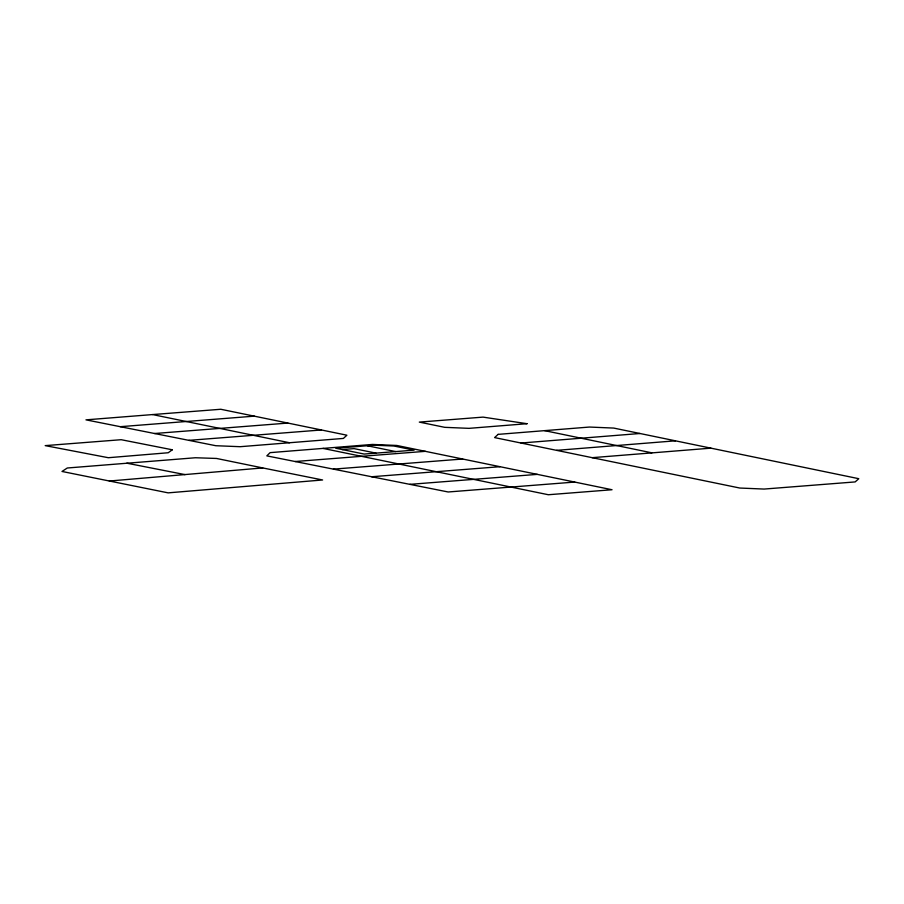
<?xml version="1.0" encoding="UTF-8"?>
<svg xmlns="http://www.w3.org/2000/svg" width="904" height="904" viewBox="0 0 904 904"><rect width="100%" height="100%" fill="white"/><g stroke="black" fill="none" stroke-linecap="round" stroke-linejoin="round"><path stroke-width="1.36" d="M109.294 481.03L262.736 467.933L322.615 479.979L168.133 492.861L62.014 471.459L67.291 468.001L195.388 457.752L216.519 458.452L262.736 467.933M639.987 433.502L521.032 443.028M556.593 450.35L675.435 440.824M592.188 457.673L710.894 448.158M152.573 414.574L85.97 419.851L215.819 445.717L240.148 446.7L343.384 438.429L346.899 435.208L220.791 409.263L152.573 414.574L289.506 442.745M120.255 426.688L254.329 416.156M154.539 433.513L287.879 423.072M321.474 429.976L188.879 440.35M342.221 449.548L354.052 448.621L375.951 453.13M295.156 461.515L425.355 451.333M333.406 469.131L462.667 459.017M371.657 476.747L499.991 466.701M409.862 484.352L537.315 474.374M574.729 482.069L448.169 491.979L266.804 455.876L270.115 452.644L372.471 444.44L396.754 445.457L612.042 489.742L548.344 494.737L323.01 448.407M126.809 463.187L185.037 474.611M367.306 445.751L395.669 451.582M544.615 430.643L651.863 452.836M498.104 434.372L494.59 437.592L739.8 488.036L764.083 489.064L855.139 481.922L858.8 478.702L613.737 428.078L589.453 427.05L498.104 434.372M172.302 449.785L168.223 452.746L108.333 457.718L45.2 445.627L121.181 439.706L172.302 449.785M527.009 423.705L469.006 428.349L444.734 427.332L419.309 422.1L483.052 417.117L527.009 423.705M374.414 445.197L335.757 448.214L364.109 454.057L414.088 450.147L394.031 446.022L374.414 445.197"/></g></svg>
